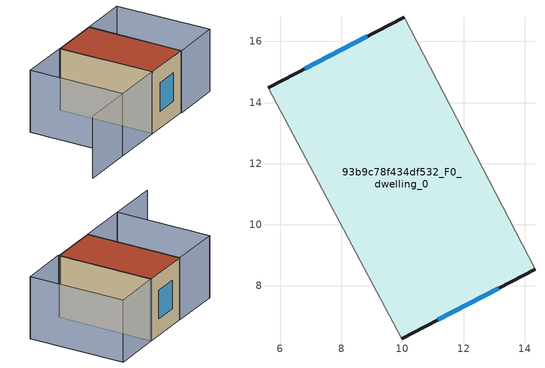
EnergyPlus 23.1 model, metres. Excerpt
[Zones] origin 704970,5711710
93b9c78f434df532_F0_dwelling_0
 floor ground (EU_floor_Construction): 14.34,8.54 10.06,16.79 5.6,14.48 9.97,6.27 z0
 wall outside (EU_wall_Construction): 5.6,14.48 10.06,16.79 / 14.34,8.54 9.97,6.27 z0:6
 wall adiabatic (EU_wall_Construction): 10.06,16.79 14.34,8.54 / 9.97,6.27 5.6,14.48 z0:6
 window (EU_Window_Construction): 6.81,15.11 8.85,16.17 / 13.16,7.93 11.15,6.89 z1.62:4.38
 roof outside (EU_roof_Construction): 10.06,16.79 14.34,8.54 9.97,6.27 5.6,14.48 z6
shading: 1.12,12.17 5.42,3.92 / 5.42,3.92 0.86,1.55 / 5.42,3.9 1.12,12.16 / 1.12,12.16 5.66,14.53 / 5.66,14.53 9.97,6.27 / 9.97,6.27 5.42,3.9 / 14.29,19.04 18.68,10.79 / 18.68,10.79 14.36,8.49 / 14.36,8.49 9.97,16.75 / 9.97,16.75 14.29,19.04 z0:6
[Building]
EU S2 Campaign: North Axis=0; Terrain=City; Solar Distribution=FullExterior
[Site:Location]
London: Latitude=51.5; Longitude=-0.5; Time Zone=0; Elevation=25
[SizingPeriod:WeatherFileDays]
AnnualSizingPeriod: Begin Month=1; Begin Day of Month=1; End Month=12; End Day of Month=31; Day of Week for Start Day=Monday; Use Weather File Daylight Saving Period=No; Use Weather File Rain and Snow Indicators=No
[MATERIAL]
EU_InternalMass_Material: Roughness=MediumRough; Thickness=0.1; Conductivity=1; Density=1800; Specific Heat=900; Thermal Absorptance=0.9; Solar Absorptance=0.7; Visible Absorptance=0.7
[MATERIAL:NOMASS] Roughness=MediumRough; Thermal Absorptance=0.9; Solar Absorptance=0.7; Visible Absorptance=0.7
Name | Thermal Resistance
EU_wall_NoMass | 0.727863
EU_roof_NoMass | 0.773354
EU_floor_NoMass | 1.79329
[WINDOWMATERIAL:SIMPLEGLAZINGSYSTEM]
EU_Window_SimpleGlazing: UFactor=2.58614; Solar Heat Gain Coefficient=0.76; Visible Transmittance=0.76
[CONSTRUCTION]
EU_wall_Construction: EU_wall_NoMass
EU_roof_Construction: EU_roof_NoMass
EU_floor_Construction: EU_floor_NoMass
EU_InternalMass_Construction: EU_InternalMass_Material
EU_Window_Construction: EU_Window_SimpleGlazing
[ZONE]
93b9c78f434df532_F0_dwelling_0: Type=1; Multiplier=1; Ceiling Height=autocalculate; Volume=277.188; Floor Area=autocalculate; Part of Total Floor Area=Yes
[INTERNALMASS]
93b9c78f434df532_F0_dwelling_0_EU_InternalMass: Construction=EU_InternalMass_Construction; Zone or ZoneList=93b9c78f434df532_F0_dwelling_0; Surface Area=46.1982
[OTHEREQUIPMENT]
EU_Step8_InternalGain_93b9c78f434df532_F0_dwelling_0_f000: Fuel Type=Electricity; Zone or ZoneList or Space or SpaceList=93b9c78f434df532_F0_dwelling_0; Schedule=EU_Step8_GainSchedule_93b9c78f434df532_F0_dwelling_0_f000; Design Level Calculation Method=Watts/Area; Power per Zone Floor Area=1; Fraction Latent=0; Fraction Radiant=0; Fraction Lost=0; Carbon Dioxide Generation Rate=0; EndUse Subcategory=EU_Step8_InternalGains
[ZONEVENTILATION:DESIGNFLOWRATE]
EU_ConstantAir_93b9c78f434df532_F0_dwelling_0: Zone or ZoneList or Space or SpaceList=93b9c78f434df532_F0_dwelling_0; Schedule=EU_AlwaysOn; Design Flow Rate Calculation Method=AirChanges/Hour; Air Changes per Hour=0.484901; Ventilation Type=Natural; Fan Pressure Rise=0; Fan Total Efficiency=1; Constant Term Coefficient=1; Temperature Term Coefficient=0; Velocity Term Coefficient=0; Velocity Squared Term Coefficient=0; Minimum Indoor Temperature=-100; Maximum Indoor Temperature=100; Delta Temperature=-100; Minimum Outdoor Temperature=-100; Maximum Outdoor Temperature=100; Maximum Wind Speed=40
[HVACTEMPLATE:THERMOSTAT]
EU_HeatOnly_93b9c78f434df532_F0_dwelling_0: Constant Heating Setpoint=20; Constant Cooling Setpoint=50
[HVACTEMPLATE:ZONE:IDEALLOADSAIRSYSTEM]
93b9c78f434df532_F0_dwelling_0: Template Thermostat=EU_HeatOnly_93b9c78f434df532_F0_dwelling_0; System Availability Schedule=EU_AlwaysOn; Maximum Heating Supply Air Temperature=50; Minimum Cooling Supply Air Temperature=13; Maximum Heating Supply Air Humidity Ratio=0.0156; Minimum Cooling Supply Air Humidity Ratio=0.0077; Heating Limit=NoLimit; Cooling Limit=NoLimit; Heating Availability Schedule=EU_AlwaysOn; Cooling Availability Schedule=EU_CoolingOff; Dehumidification Control Type=ConstantSensibleHeatRatio; Cooling Sensible Heat Ratio=0.7; Dehumidification Setpoint=60; Humidification Control Type=None; Humidification Setpoint=30; Outdoor Air Method=None; Outdoor Air Flow Rate per Person=0.00944; Outdoor Air Flow Rate per Zone Floor Area=0; Outdoor Air Flow Rate per Zone=0; Demand Controlled Ventilation Type=None; Outdoor Air Economizer Type=NoEconomizer; Heat Recovery Type=None; Sensible Heat Recovery Effectiveness=0.7; Latent Heat Recovery Effectiveness=0.65
[SIZING:ZONE]
93b9c78f434df532_F0_dwelling_0: Zone Cooling Design Supply Air Temperature Input Method=SupplyAirTemperature; Zone Cooling Design Supply Air Temperature=13; Zone Heating Design Supply Air Temperature Input Method=SupplyAirTemperature; Zone Heating Design Supply Air Temperature=50; Zone Cooling Design Supply Air Humidity Ratio=0.008; Zone Heating Design Supply Air Humidity Ratio=0.008; Cooling Design Air Flow Method=DesignDay; Cooling Design Air Flow Rate=0; Cooling Minimum Air Flow per Zone Floor Area=0.000762; Cooling Minimum Air Flow=0; Cooling Minimum Air Flow Fraction=0.2; Heating Design Air Flow Method=DesignDay; Heating Design Air Flow Rate=0; Heating Maximum Air Flow per Zone Floor Area=0.002032; Heating Maximum Air Flow=0.141576; Heating Maximum Air Flow Fraction=0.3; Account for Dedicated Outdoor Air System=No; Dedicated Outdoor Air System Control Strategy=NeutralSupplyAir; Dedicated Outdoor Air Low Setpoint Temperature for Design=autosize; Dedicated Outdoor Air High Setpoint Temperature for Design=autosize; Zone Load Sizing Method=Sensible Load Only No Latent Load; Zone Latent Cooling Design Supply Air Humidity Ratio Input Method=HumidityRatioDifference; Zone Cooling Design Supply Air Humidity Ratio Difference=0.005; Zone Latent Heating Design Supply Air Humidity Ratio Input Method=HumidityRatioDifference; Zone Humidification Design Supply Air Humidity Ratio Difference=0.005
[SCHEDULE:CONSTANT]
Name | Hourly Value
EU_AlwaysOn | 1
EU_CoolingOff | 0
[SCHEDULE:FILE]
EU_Step8_GainSchedule_93b9c78f434df532_F0_dwelling_0_f000: File=../../schedules/93b9c78f434df532/93b9c78f434df532_F0_dwelling_0_f000_gain.csv; Column Number=1; Rows to Skip at Top=0; Number of Hours of Data=8760; Column Separator=Comma; Interpolate to Timestep=No; Minutes per Item=60; Adjust Schedule for Daylight Savings=Yes
